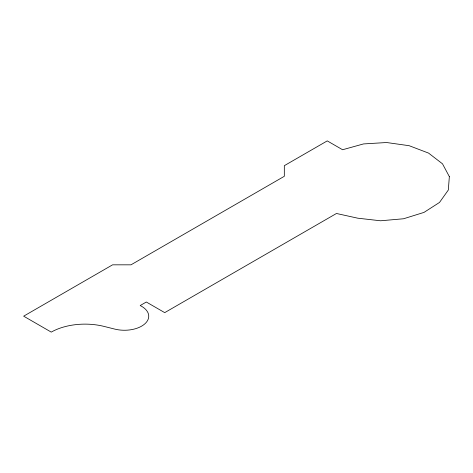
<?xml version="1.0" encoding="UTF-8"?>
<svg xmlns="http://www.w3.org/2000/svg" width="473" height="473" viewBox="0 0 473 473"><rect width="100%" height="100%" fill="white"/><g stroke="black" fill="none" stroke-linecap="round" stroke-linejoin="round"><path stroke-width="0.71" d="M449.35 176.63L448.315 190.028L439.518 202.438L423.985 212.407L403.54 218.768L380.576 220.779L357.783 218.195L336.457 213.483L164.716 312.635L146.317 302.011L140.185 305.552A24.294 14.024 0 0 1 145.045 323.662A24.294 14.024 0 0 1 114.732 329.09L104.184 326.441A48.069 27.753 0 0 0 51.25 332.111L23.65 316.177L112.586 264.827L130.986 264.827L284.32 176.299L284.32 165.68L327.257 140.889L342.588 149.74L363.518 143.928L386.612 142.527L409.18 145.708L428.562 153.092L442.497 163.818L449.35 176.63"/></g></svg>
